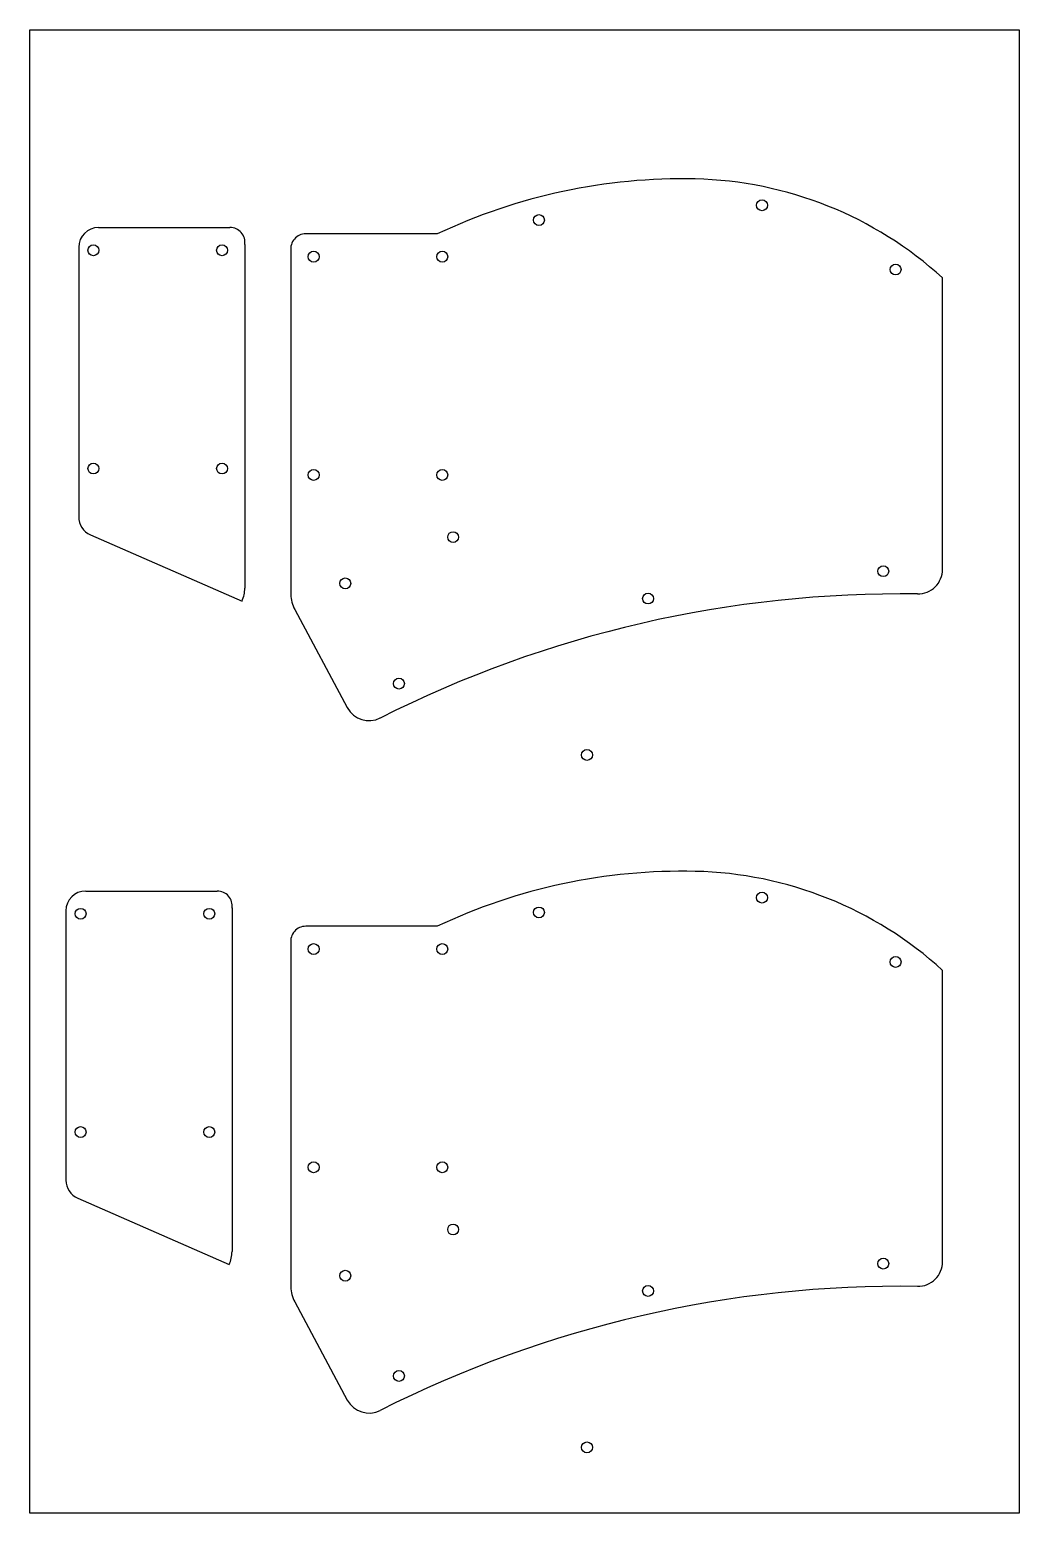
# Model space of a CAD drawing. Header units: millimetres. Extents: x 0 to 200, y -300 to 0.
import ezdxf

# ---------------------------------------------------------------- set-up
doc = ezdxf.new("R2010")
doc.units = ezdxf.units.MM
doc.layers.get('0').update_dxf_attribs({"linetype": 'CONTINUOUS'})

msp = doc.modelspace()

# ---------------------------------------------------------------- linework, layer by layer
for p, q in [((13.9, -40.01), (40.48, -40.01)), ((82.36, -41.3), (55.79, -41.3)), ((9.9, -44.01), (9.9, -98.47)), ((43.47, -43.44), (43.47, -112.9)), ((52.79, -44.73), (52.79, -114.19)), ((184.49, -109.1), (184.49, -50.21)), ((12.3, -102.14), (42.92, -115.53)), ((53.56, -117.26), (64.19, -137.09)), ((11.32, -174.17), (37.9, -174.17)), ((7.32, -178.17), (7.32, -232.63)), ((40.89, -177.6), (40.89, -247.06)), ((82.36, -181.3), (55.79, -181.3)), ((52.79, -184.73), (52.79, -254.19)), ((184.49, -249.1), (184.49, -190.21)), ((9.72, -236.3), (40.34, -249.69)), ((53.56, -257.26), (64.19, -277.09))]:
    msp.add_line(p, q)
msp.add_lwpolyline([(0, 0), (200, 0), (200, -300), (0, -300)], close=True)
for centre in [(148, -35.5), (102.91, -38.5), (12.87, -44.61), (38.87, -44.61), (57.39, -45.9), (83.39, -45.9), (175, -48.5), (12.87, -88.74), (38.87, -88.74), (57.39, -90.03), (83.39, -90.03), (85.58, -102.61), (63.77, -111.96), (172.5, -109.5), (124.97, -115.03), (74.63, -132.22), (112.63, -146.66), (148, -175.5), (10.29, -178.77), (36.29, -178.77), (102.91, -178.5), (57.39, -185.9), (83.39, -185.9), (175, -188.5), (10.29, -222.9), (36.29, -222.9), (57.39, -230.03), (83.39, -230.03), (85.58, -242.61), (172.5, -249.5), (63.77, -251.96), (124.97, -255.03), (74.63, -272.22), (112.63, -286.66)]:
    msp.add_circle(centre, 1.1)
for centre, radius, start, end in [((131.97, -146.19), 116.03, 88.756, 115.313), ((132.83, -106.8), 76.63, 47.6061, 88.756), ((13.9, -44.01), 4, 90, 180), ((40.51, -43.01), 3, -8.321, 90.532), ((55.76, -44.3), 3, 89.468, 188.321), ((13.9, -98.47), 4, 180, 246.3781), ((179.49, -109.1), 5, -90.8279, 0.0004), ((36.97, -112.9), 6.5, 336.0993, 359.999), ((59.29, -114.19), 6.5, 180.001, 208.199), ((176.06, -346.98), 232.9, 89.1733, 116.852), ((68.6, -134.72), 5, 208.199, 296.8525), ((131.97, -286.19), 116.03, 88.756, 115.313), ((132.83, -246.8), 76.63, 47.6061, 88.756), ((11.32, -178.17), 4, 90, 180), ((37.93, -177.17), 3, -8.321, 90.532), ((55.76, -184.3), 3, 89.468, 188.321), ((11.32, -232.63), 4, 180, 246.3781), ((34.39, -247.06), 6.5, 336.0993, 359.999), ((179.49, -249.1), 5, -90.8279, 0.0004), ((59.29, -254.19), 6.5, 180.001, 208.199), ((176.06, -486.98), 232.9, 89.1733, 116.852), ((68.6, -274.73), 5, 208.199, 296.8525)]:
    msp.add_arc(centre, radius, start, end)

doc.saveas('drawing.dxf')
